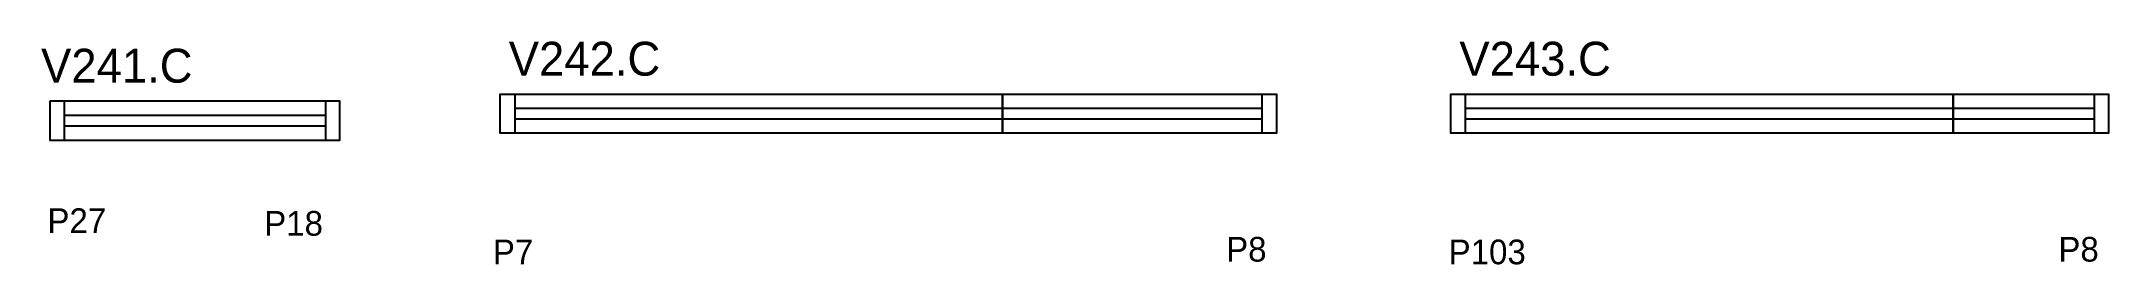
# Model space of a CAD drawing. Header units: metres. Extents: x 1974 to 2978, y 15159 to 15267.
import ezdxf

# ---------------------------------------------------------------- set-up
doc = ezdxf.new("R2010")
doc.units = ezdxf.units.M
for name, color, linetype in [('5', 7, 'Continuous'), ('NOMENCLATURA', 7, 'Continuous'), ('Painéis', 7, 'Continuous'), ('SARR_2.2x7', 7, 'Continuous')]:
    doc.layers.add(name, color=color, linetype=linetype)

msp = doc.modelspace()

# ---------------------------------------------------------------- linework, layer by layer
at = {"layer": 'Painéis', "color": 7, "lineweight": 25}
msp.add_lwpolyline([(1978.2, 15238.3), (1978.2, 15219.3), (2119.2, 15219.3), (2119.2, 15238.3), (1978.2, 15238.3)], dxfattribs=at)
for points in [[(2441.1, 15222.7), (2197.1, 15222.7), (2197.1, 15241.7), (2441.1, 15241.7)], [(2441.1, 15241.7), (2574.1, 15241.7), (2574.1, 15222.7), (2441.1, 15222.7)], [(2902.9, 15222.7), (2658.9, 15222.7), (2658.9, 15241.7), (2902.9, 15241.7)], [(2902.9, 15241.7), (2978.4, 15241.7), (2978.4, 15222.7), (2902.9, 15222.7)]]:
    msp.add_lwpolyline(points, close=True, dxfattribs=at)
at = {"layer": 'SARR_2.2x7', "color": 7, "lineweight": 25}
for p, q in [((1985.2, 15238.3), (1985.2, 15219.3)), ((2112.2, 15238.3), (2112.2, 15219.3)), ((2204.1, 15241.7), (2204.1, 15222.7)), ((2567.1, 15241.7), (2567.1, 15222.7)), ((2665.9, 15241.7), (2665.9, 15222.7)), ((2971.4, 15241.7), (2971.4, 15222.7)), ((2112.2, 15231.3), (1985.2, 15231.3)), ((1985.2, 15226.3), (2112.2, 15226.3)), ((2441.1, 15234.7), (2204.1, 15234.7)), ((2204.1, 15229.7), (2441.1, 15229.7)), ((2567.1, 15234.7), (2441.1, 15234.7)), ((2441.1, 15229.7), (2567.1, 15229.7)), ((2902.9, 15234.7), (2665.9, 15234.7)), ((2665.9, 15229.7), (2902.9, 15229.7)), ((2971.4, 15234.7), (2902.9, 15234.7)), ((2902.9, 15229.7), (2971.4, 15229.7))]:
    msp.add_line(p, q, dxfattribs=at)

# ---------------------------------------------------------------- texts
at = {"layer": '5', "color": 7, "lineweight": 25}
for s, p in [('P27', (1977.1, 15174.2)), ('P18', (2082.4, 15172.9)), ('P7', (2193.5, 15159)), ('P8', (2549.7, 15160.3)), ('P103', (2657.8, 15159)), ('P8', (2954, 15160.3))]:
    msp.add_text(s, height=12, dxfattribs=at).set_placement(p)
at = {"layer": 'NOMENCLATURA', "color": 7, "lineweight": 25}
for s, p in [('V242.C', (2201.2, 15250.7)), ('V243.C', (2663, 15250.7)), ('V241.C', (1974, 15247.3))]:
    msp.add_text(s, height=16.5, dxfattribs=at).set_placement(p)

doc.saveas('drawing.dxf')
